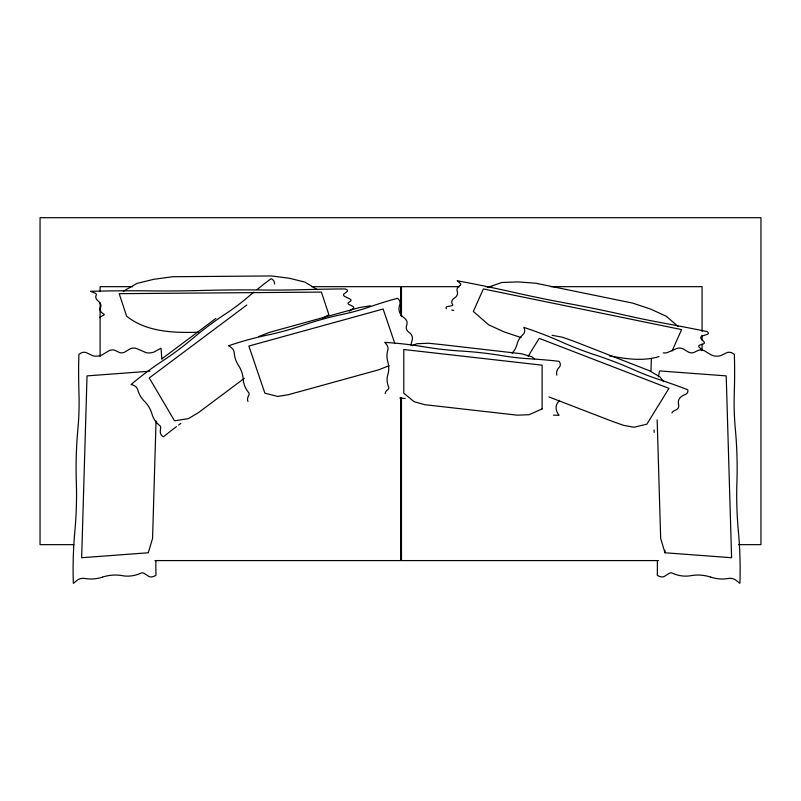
<?xml version="1.0" encoding="UTF-8"?>
<svg xmlns="http://www.w3.org/2000/svg" width="801" height="801" viewBox="0 0 801 801"><rect width="100%" height="100%" fill="white"/><g stroke="black" fill="none" stroke-linecap="round" stroke-linejoin="round"><path stroke-width="1.2" d="M156.045 421.076L152.57 538.382L148.275 552.76L81.652 557.726L87.029 375.889L149.957 371.203M658.372 376.8L659.583 370.933L726.207 375.889L731.593 557.726L664.96 552.76L660.665 538.382L657.16 419.824M672.069 351.008L681.611 329.601L483.373 288.941L473.331 311.479L488.64 324.816L504.26 331.954L521.091 337.581M528.139 356.275L539.193 338.352L668.965 388.365L646.838 424.21L633.951 427.253L623.488 425.321L612.365 421.386L548.915 396.926M349.296 311.219L353.401 308.325A38.718 5.927 0 0 0 352.71 306.242L348.835 304.42A30.979 4.736 0 0 1 348.275 302.748L350.758 300.996A34.203 5.237 0 0 0 350.147 299.153L344.38 296.25A57.251 8.761 0 0 1 343.699 294.177L347.344 291.324A29.687 4.546 0 0 0 346.813 289.722L345.161 288.941L337.121 289.001A358.327 54.818 0 0 0 302.187 289.682A162.593 24.871 0 0 1 261.937 289.992A237.837 36.385 0 0 0 203.064 290.453A219.834 33.632 0 0 1 148.636 290.873A234.833 35.925 0 0 0 90.503 291.324L95.269 293.196A42.693 6.528 0 0 1 96.23 295.148A154.403 23.619 0 0 0 98.193 301.076A175.94 26.914 0 0 1 100.435 307.844M162.102 358.658L215.849 318.468M246.798 305.011L149.266 377.952L174.528 420.825L188.415 418.633L198.508 412.585L244.295 378.342M123.364 291.254L136.961 283.404L153.812 279.289L172.766 276.725L271.649 275.955L289.251 278.237L304.901 282.102L317.286 289.602M322.613 318.287L328.881 314.663L321.411 292.105L119.179 293.677L126.648 316.235C146.913 332.245 173.987 332.986 198.668 332.205M412.525 345.642L416.89 343.699L428.665 343.259L441.671 344.61L521.301 353.742L531.764 356.705L534.587 359.018M258.843 336.52L269.587 332.335L359.499 307.554L370.342 305.782M389.166 365.697L378.422 369.882L288.5 394.673L277.667 396.435L264.871 393.181L248.871 346.052L383.128 309.036L394.743 343.208M487.949 287.329L501.676 282.503L517.937 281.902L535.809 283.244L632.73 303.118L650.682 309.126L666.302 316.265L678.006 326.458M658.983 356.565C643.133 361.561 625.541 358.828 609.441 355.854M132.646 286.668L100.105 286.668L100.105 291.654M311.609 286.668L459.293 286.668M485.576 286.668L491.834 286.668M550.647 286.668L702.087 286.668L702.087 331.534M73.842 544.65L40.05 544.65L40.05 217.692L760.95 217.692L760.95 544.65L738.422 544.65M400.72 544.65L401.461 544.65M154.983 560.58L400.72 560.58L400.72 397.586M658.432 560.58L401.461 560.58L401.461 397.586M552.089 335.309L562.552 337.241L573.676 341.186L649.451 370.743L659.854 376.85L663.649 381.646M446.437 308.715L446.167 308.315A31.93 5.207 11.2 0 1 446.838 306.703L451.834 305.692A12.936 2.113 11.2 0 0 452.695 304.791A132.235 21.567 11.2 0 1 454.227 298.212A175.94 28.696 11.2 0 0 457.251 291.464A154.403 25.181 11.2 0 1 459.884 285.536M161.872 359.299L161.031 348.195L153.702 352.18A61.947 30.919 -86.3 0 1 146.353 352.73L136.25 348.415A34.854 17.392 -86.3 0 0 130.082 348.876L124.545 352.21A27.875 13.917 -86.3 0 1 119.609 352.58L114.593 350.217A30.778 15.359 -86.3 0 0 109.146 350.618L101.857 355.013A51.695 25.802 -86.3 0 1 92.716 355.694L86.007 352.53A26.713 13.337 -86.3 0 0 81.281 352.881L78.919 354.312L78.708 361.541A322.493 160.951 -86.3 0 0 78.959 392.981A146.333 73.031 -86.3 0 1 77.887 429.166A214.057 106.833 -86.3 0 0 76.335 482.112A197.857 98.753 -86.3 0 1 74.873 531.043A211.344 105.482 -86.3 0 0 73.342 583.308L78.097 579.634A38.538 19.234 -86.3 0 1 84.846 578.452A138.963 69.357 -86.3 0 0 102.368 577.161M664.89 550.277L664.96 552.76M702.087 335.279L702.087 340.265M702.087 343.999L702.087 350.227M401.461 286.668L401.461 316.585M400.72 286.668L400.72 315.434M100.105 302.878L100.105 356.465M385.221 393.561A41.121 12.826 7.2 0 1 387.804 389.596A16.491 5.136 7.2 0 0 388.695 387.173A170.112 53.036 7.2 0 1 387.804 374.818A226.893 70.738 7.2 0 0 387.804 361.712A199.109 62.078 7.2 0 1 387.804 350.207A54.999 17.151 7.2 0 0 384.76 342.377A118.488 36.946 7.2 0 1 424.53 346.883A110.928 34.583 7.2 0 0 461.756 351.098A120.01 37.417 7.2 0 1 502.027 355.654A82.042 25.582 7.2 0 0 529.561 358.778A181.266 56.521 7.2 0 1 553.541 360.71L559.048 361.331A38.198 11.915 7.2 0 1 559.048 367.479A73.912 23.039 7.2 0 0 556.865 375.188M399.759 397.937A115.895 36.135 7.2 0 1 405.206 398.548M553.401 415.148A74.433 23.209 7.2 0 0 559.048 415.238A88.861 27.705 7.2 0 1 559.048 400.921A49.822 15.539 7.2 0 0 559.549 400.32M247.96 401.421A41.121 14.668 -14.9 0 1 248.68 395.474A16.491 5.877 -14.9 0 0 248.61 392.52A170.112 60.666 -14.9 0 1 243.274 379.554A226.893 80.921 -14.9 0 0 238.478 365.426A199.109 71.009 -14.9 0 1 234.262 353.031A54.999 19.614 -14.9 0 0 228.565 345.782A118.488 42.263 -14.9 0 1 267.164 335.138A110.928 39.559 -14.9 0 0 303.299 325.176A120.01 42.803 -14.9 0 1 342.387 314.403A82.042 29.257 -14.9 0 0 369.111 307.033A181.266 64.651 -14.9 0 1 392.11 299.774L397.446 298.302A38.198 13.627 -14.9 0 1 399.699 304.931A73.912 26.363 -14.9 0 0 404.054 317.767A44.015 15.7 -14.9 0 1 406.648 325.406A39.86 14.218 -14.9 0 0 409.001 332.325A49.822 17.772 -14.9 0 1 411.934 340.976A88.861 31.69 -14.9 0 0 411.093 345.391M100.425 307.844A132.235 20.225 0 0 0 103.82 314.152A12.936 1.982 0 0 1 103.719 315.143L100.095 317.046A31.93 4.886 0 0 0 99.905 317.687M102.368 577.151A158.348 79.029 -86.3 0 1 122.343 575.669A119.009 59.394 -86.3 0 0 141.036 573.115A11.645 5.807 -86.3 0 1 143.93 573.286L149.346 576.69A28.736 14.338 -86.3 0 0 154.072 576.299L155.965 575.278A207.069 103.349 -86.3 0 1 155.885 561.07M459.894 285.536A42.693 6.959 11.2 0 0 460.445 283.514L457.241 280.781A234.833 38.298 11.2 0 1 514.222 292.475A219.834 35.855 11.2 0 0 567.569 303.409A237.837 38.788 11.2 0 1 625.281 315.254A162.593 26.513 11.2 0 0 664.74 323.344A358.327 58.433 11.2 0 1 699.293 329.992L707.173 331.604L708.184 332.665A29.687 4.846 11.2 0 1 707.473 334.267L701.726 336.17A57.251 9.332 11.2 0 0 700.805 338.232L704.189 342.137A34.203 5.577 11.2 0 1 703.378 343.979L699.613 345.091A30.979 5.056 11.2 0 0 698.872 346.763L701.245 349.256A38.718 6.318 11.2 0 1 701.376 350.427M451.714 310.057A230.077 37.517 11.2 0 1 453.666 310.438M512.079 353.201A226.893 67.324 20 0 0 517.106 344.05A199.109 59.074 20 0 1 522.933 334.628A54.999 16.32 20 0 0 523.854 327.399A118.488 35.154 20 0 1 561.161 341.777A110.928 32.911 20 0 0 596.084 355.233A120.01 35.604 20 0 1 633.861 369.792A82.042 24.34 20 0 0 659.694 379.744A181.266 53.787 20 0 1 682.592 387.784L687.749 389.767A38.198 11.334 20 0 1 684.635 394.813A73.912 21.927 20 0 0 678.607 404.565A44.015 13.056 20 0 1 675.023 410.372A39.86 11.825 20 0 0 671.919 412.986M253.917 292.125A181.266 64.31 -37.7 0 0 247.729 297.281A82.042 29.106 -37.7 0 1 225.542 313.882A120.01 42.573 -37.7 0 0 193.091 338.152A110.928 39.359 -37.7 0 1 163.094 360.58A118.488 42.042 -37.7 0 0 131.054 384.54A54.999 19.514 -37.7 0 1 137.832 390.047A199.109 70.638 -37.7 0 0 144.47 401.321A226.893 80.501 -37.7 0 1 152.04 414.167A170.112 60.355 -37.7 0 0 159.83 425.641A16.491 5.847 -37.7 0 1 160.58 428.655A41.121 14.588 -37.7 0 0 163.514 436.825M257.061 289.572A181.266 64.31 -37.7 0 1 266.603 282.062L271.038 278.748A38.198 13.557 -37.7 0 1 274.603 284.055M164.215 436.245A115.895 41.121 -37.7 0 1 167.759 433.361M168.47 432.79A115.895 41.121 -37.7 0 1 169.902 431.659M170.623 431.088A115.895 41.121 -37.7 0 1 176.43 426.653M178.633 425.021A115.895 41.121 -37.7 0 1 180.836 423.409M738.362 531.043A197.857 98.753 86.3 0 1 736.92 482.112A214.057 106.833 86.3 0 0 735.348 429.166A146.333 73.031 86.3 0 1 734.277 392.981A322.493 160.951 86.3 0 0 734.537 361.541L734.327 354.312L731.964 352.891A26.713 13.337 86.3 0 0 727.238 352.53L720.53 355.694A51.695 25.802 86.3 0 1 711.378 355.013L704.099 350.618A30.778 15.359 86.3 0 0 698.652 350.217L693.636 352.58A27.875 13.917 86.3 0 1 688.7 352.21L683.163 348.876A34.854 17.392 86.3 0 0 676.995 348.415L666.883 352.73A61.947 30.919 86.3 0 1 663.228 352.891M738.362 531.043A211.344 105.482 86.3 0 1 739.904 583.308L735.148 579.634A38.538 19.234 86.3 0 0 728.389 578.452A138.963 69.357 86.3 0 1 710.867 577.161M710.867 577.151A158.348 79.029 86.3 0 0 690.903 575.669A119.009 59.394 86.3 0 1 672.209 573.115A11.645 5.807 86.3 0 0 669.306 573.286L663.899 576.69A28.736 14.338 86.3 0 1 659.173 576.299L657.281 575.278A207.069 103.349 86.3 0 0 657.351 561.07M654.067 429.977A416.82 208.03 86.3 0 1 654.157 432.38M651.043 370.753A132.596 66.173 86.3 0 1 651.373 359.299M542.127 408.91L529.04 414.718L517.266 415.168L424.63 404.675L414.167 401.712L403.794 393.251L403.794 349.506L542.127 365.176L542.127 408.91"/></g></svg>
